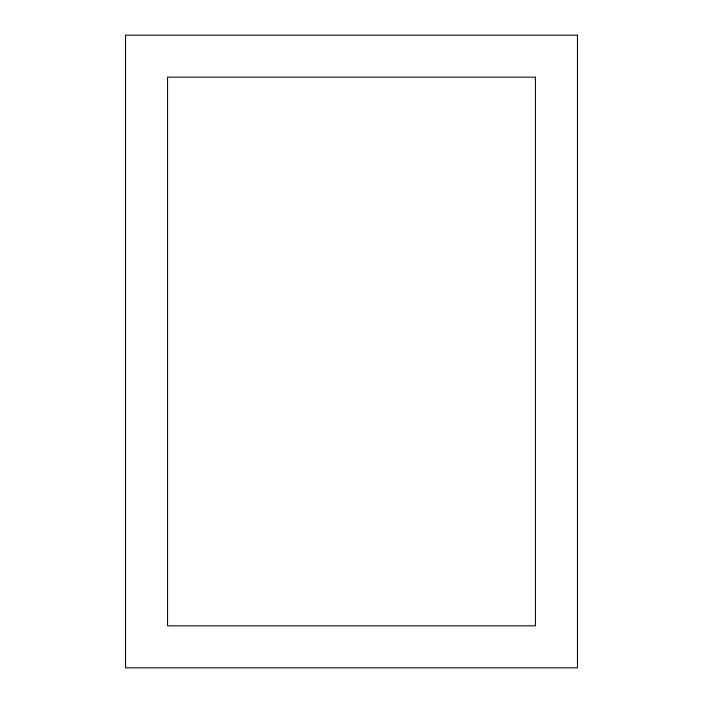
<?xml version="1.0" encoding="UTF-8"?>
<svg xmlns="http://www.w3.org/2000/svg" width="703" height="703" viewBox="0 0 703 703"><rect width="100%" height="100%" fill="white"/><g stroke="black" fill="none" stroke-linecap="round" stroke-linejoin="round"><path stroke-width="1.05" d="M577.462 35.15L125.538 35.15L125.538 667.85L577.462 667.85L577.462 35.15M535.431 77.181L167.569 77.181L167.569 625.819L535.431 625.819L535.431 77.181"/></g></svg>
